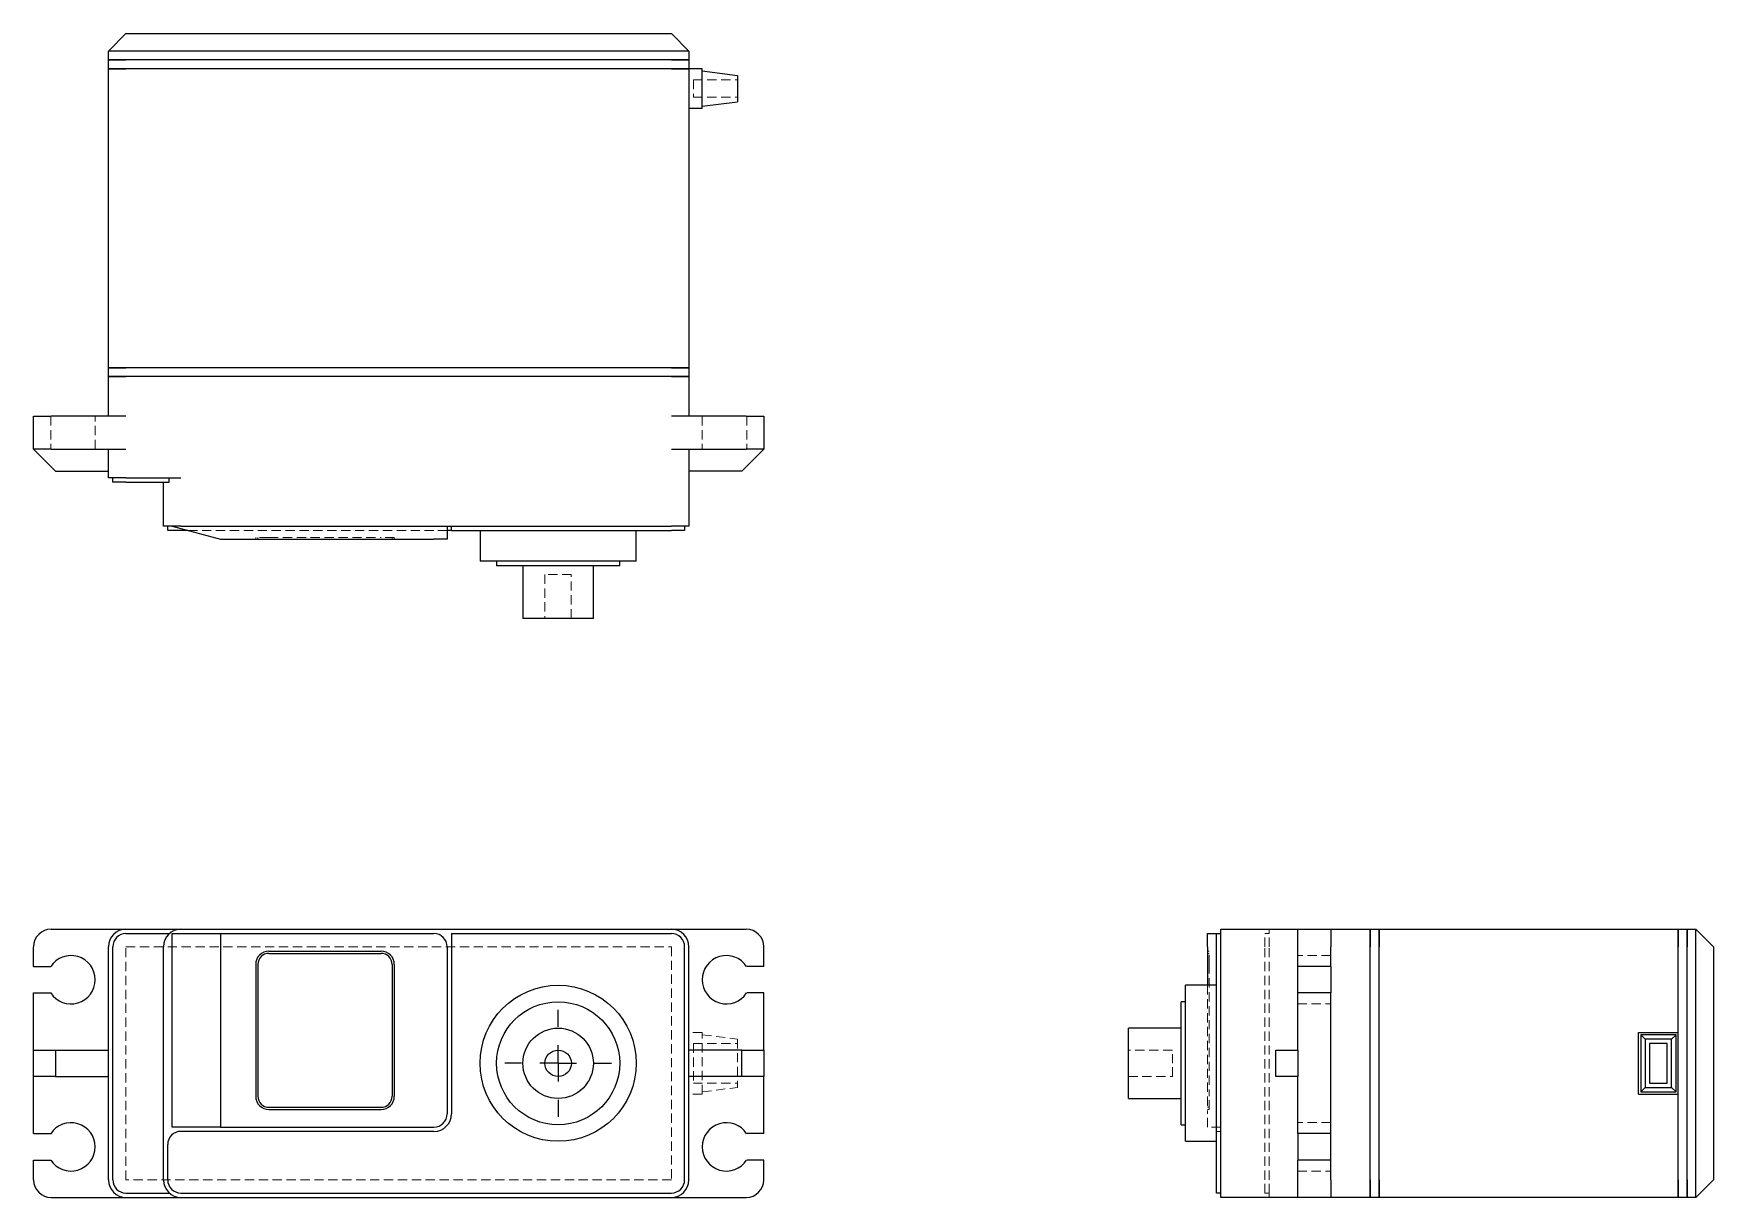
# Model space of a CAD drawing. Header units: millimetres. Extents: x 33 to 263, y 39 to 198.
import ezdxf

# ---------------------------------------------------------------- set-up
doc = ezdxf.new("R2010")
doc.units = ezdxf.units.MM
doc.linetypes.add('HIDDEN', pattern=[1.905, 1.27, -0.635])
doc.layers.add('10', color=7, linetype='Continuous')

# ---------------------------------------------------------------- blocks, each defined once
blk = doc.blocks.new('SW_CENTERMARKSYMBOL_0')
at = {"layer": '10', "color": 0}
for p, q in [((0, 5), (0, 7.32)), ((0, 0), (0, 2.5)), ((-5, 0), (-7.32, 0)), ((0, 0), (-2.5, 0)), ((0, 0), (0, -2.5)), ((0, 0), (2.5, 0)), ((5, 0), (7.32, 0)), ((0, -5), (0, -7.32))]:
    blk.add_line(p, q, dxfattribs=at)

msp = doc.modelspace()

# ---------------------------------------------------------------- linework, layer by layer
at = {"color": 7, "linetype": 'Continuous', "lineweight": 25}
for p, q in [((45.65, 198.06), (43.24, 195.65)), ((45.65, 198.06), (120.35, 198.06)), ((122.76, 195.65), (120.35, 198.06)), ((45.65, 195.65), (43.24, 195.65)), ((43.24, 194.45), (43.24, 195.65)), ((120.35, 195.65), (45.65, 195.65)), ((122.76, 195.65), (120.35, 195.65)), ((122.76, 195.65), (122.76, 194.45)), ((43.24, 193.24), (43.24, 194.45)), ((43.24, 194.45), (45.65, 194.45)), ((45.65, 194.45), (43.24, 194.45)), ((120.35, 194.45), (45.65, 194.45)), ((120.35, 194.45), (45.65, 194.45)), ((120.35, 194.45), (122.76, 194.45)), ((122.76, 194.45), (120.35, 194.45)), ((122.76, 194.45), (122.76, 193.24)), ((43.24, 152.28), (43.24, 193.24)), ((43.24, 193.24), (45.65, 193.24)), ((45.65, 193.24), (43.24, 193.24)), ((120.35, 193.24), (45.65, 193.24)), ((120.35, 193.24), (45.65, 193.24)), ((120.35, 193.24), (122.76, 193.24)), ((122.76, 193.24), (120.35, 193.24)), ((122.76, 193.24), (122.76, 152.28)), ((124.57, 193.24), (122.76, 193.24)), ((124.57, 187.82), (124.57, 193.24)), ((124.57, 192.94), (129.39, 192.34)), ((129.39, 192.34), (129.39, 188.72)), ((124.57, 188.12), (129.39, 188.72)), ((124.57, 187.82), (122.76, 187.82)), ((43.24, 151.07), (43.24, 152.28)), ((43.24, 152.28), (45.65, 152.28)), ((45.65, 152.28), (43.24, 152.28)), ((120.35, 152.28), (45.65, 152.28)), ((120.35, 152.28), (45.65, 152.28)), ((120.35, 152.28), (122.76, 152.28)), ((122.76, 152.28), (120.35, 152.28)), ((122.76, 152.28), (122.76, 151.07)), ((43.24, 145.65), (43.24, 151.07)), ((43.24, 151.07), (45.65, 151.07)), ((45.65, 151.07), (43.24, 151.07)), ((120.35, 151.07), (45.65, 151.07)), ((120.35, 151.07), (45.65, 151.07)), ((120.35, 151.07), (122.76, 151.07)), ((122.76, 151.07), (120.35, 151.07)), ((122.76, 151.07), (122.76, 145.65)), ((33, 141.13), (33, 145.65)), ((33, 145.65), (35.41, 145.65)), ((45.65, 145.65), (35.41, 145.65)), ((130.59, 145.65), (120.35, 145.65)), ((130.59, 145.65), (133, 145.65)), ((133, 145.65), (133, 141.13)), ((35.41, 141.13), (33, 141.13)), ((33, 141.13), (36.01, 138.12)), ((35.41, 141.13), (45.65, 141.13)), ((43.24, 137.22), (43.24, 141.13)), ((120.35, 141.13), (130.59, 141.13)), ((122.76, 141.13), (122.76, 130.59)), ((129.99, 138.12), (133, 141.13)), ((133, 141.13), (130.59, 141.13)), ((36.01, 138.12), (43.24, 138.12)), ((129.99, 138.12), (122.76, 138.12)), ((45.65, 137.22), (43.24, 137.22)), ((43.84, 136.61), (43.84, 137.22)), ((45.65, 136.61), (43.84, 136.61)), ((45.65, 137.22), (53.18, 137.22)), ((45.65, 136.61), (51.59, 136.61)), ((50.77, 130.59), (50.77, 136.61)), ((51.59, 136.61), (51.59, 137.22)), ((53.18, 130.59), (50.77, 130.59)), ((51.37, 129.99), (51.37, 130.59)), ((53.18, 129.99), (51.37, 129.99)), ((51.98, 130.56), (51.98, 130.59)), ((51.98, 130.56), (58.6, 128.78)), ((53.18, 130.59), (120.35, 130.59)), ((54.11, 129.99), (53.18, 129.99)), ((89.63, 130.59), (89.63, 128.78)), ((90.23, 129.99), (89.63, 129.99)), ((90.23, 129.99), (90.23, 130.59)), ((90.23, 129.99), (120.35, 129.99)), ((94.14, 129.99), (94.14, 125.77)), ((115.53, 125.77), (115.53, 129.99)), ((122.76, 130.59), (120.35, 130.59)), ((122.16, 129.99), (120.35, 129.99)), ((122.16, 130.59), (122.16, 129.99)), ((58.6, 128.78), (87.82, 128.78)), ((89.63, 128.78), (87.82, 128.78)), ((115.45, 125.77), (94.14, 125.77)), ((96.4, 125.77), (96.4, 125.17)), ((113.27, 125.17), (96.4, 125.17)), ((100.02, 125.17), (100.02, 117.94)), ((109.66, 117.94), (109.66, 125.17)), ((113.27, 125.17), (113.27, 125.77)), ((115.53, 125.77), (115.45, 125.77)), ((109.66, 117.94), (100.02, 117.94)), ((35.41, 75.37), (45.65, 75.37)), ((45.65, 75.37), (53.18, 75.37)), ((45.65, 74.77), (51.59, 74.77)), ((51.98, 48.27), (51.98, 74.77)), ((51.98, 74.77), (58.6, 74.77)), ((53.18, 75.37), (120.35, 75.37)), ((58.6, 74.77), (58.6, 48.27)), ((58.6, 74.77), (87.82, 74.77)), ((90.23, 74.77), (90.23, 50.07)), ((90.23, 74.77), (120.35, 74.77)), ((120.35, 75.37), (130.59, 75.37)), ((193.78, 74.77), (194.99, 74.77)), ((193.78, 72.96), (193.78, 74.77)), ((194.99, 74.77), (195.59, 74.77)), ((194.99, 72.96), (194.99, 74.77)), ((195.59, 72.96), (195.59, 75.37)), ((195.59, 75.37), (206.13, 75.37)), ((206.13, 75.37), (210.65, 75.37)), ((206.13, 72.96), (206.13, 75.37)), ((210.65, 75.37), (210.65, 72.96)), ((210.65, 75.37), (216.07, 75.37)), ((216.07, 75.37), (216.07, 72.96)), ((216.07, 72.96), (216.07, 75.37)), ((216.07, 75.37), (217.28, 75.37)), ((217.28, 75.37), (217.28, 72.96)), ((217.28, 72.96), (217.28, 75.37)), ((217.28, 75.37), (258.24, 75.37)), ((258.24, 75.37), (258.24, 72.96)), ((258.24, 75.37), (259.45, 75.37)), ((258.24, 72.96), (258.24, 75.37)), ((259.45, 75.37), (259.45, 72.96)), ((259.45, 72.96), (259.45, 75.37)), ((259.45, 75.37), (260.65, 75.37)), ((260.65, 75.37), (263.06, 72.96)), ((260.65, 72.96), (260.65, 75.37)), ((33, 70.25), (33, 72.96)), ((43.24, 41.04), (43.24, 72.96)), ((43.84, 41.04), (43.84, 72.96)), ((50.77, 41.04), (50.77, 72.96)), ((65.23, 72.36), (80.59, 72.36)), ((65.23, 72.06), (80.59, 72.06)), ((89.63, 72.96), (89.63, 50.07)), ((122.16, 41.04), (122.16, 72.96)), ((122.76, 41.04), (122.76, 72.96)), ((133, 70.25), (133, 72.96)), ((193.78, 72.96), (193.78, 67.69)), ((194.99, 41.04), (194.99, 72.96)), ((195.59, 41.04), (195.59, 72.96)), ((206.13, 70.25), (206.13, 72.96)), ((210.65, 70.25), (210.65, 72.96)), ((216.07, 41.04), (216.07, 72.96)), ((216.07, 41.04), (216.07, 72.96)), ((217.28, 41.04), (217.28, 72.96)), ((217.28, 41.04), (217.28, 72.96)), ((258.24, 61.22), (258.24, 72.96)), ((258.24, 61.22), (258.24, 72.96)), ((259.45, 41.04), (259.45, 72.96)), ((259.45, 41.04), (259.45, 72.96)), ((260.65, 41.04), (260.65, 72.96)), ((263.06, 72.96), (263.06, 41.04)), ((33, 70.25), (35.34, 70.25)), ((63.42, 70.55), (63.42, 52.48)), ((63.72, 70.55), (63.72, 52.48)), ((82.1, 70.55), (82.1, 52.48)), ((82.4, 70.55), (82.4, 52.48)), ((133, 70.25), (130.66, 70.25)), ((210.65, 70.25), (206.13, 70.25)), ((206.13, 66.64), (206.13, 70.25)), ((210.65, 70.25), (210.65, 66.64)), ((194.99, 67.69), (190.77, 67.69)), ((190.77, 58.33), (190.77, 67.69)), ((33, 66.64), (35.34, 66.64)), ((33, 58.81), (33, 66.64)), ((133, 66.64), (130.66, 66.64)), ((133, 58.81), (133, 66.64)), ((190.77, 65.43), (190.17, 65.43)), ((190.17, 57), (190.17, 65.43)), ((206.13, 58.81), (206.13, 66.64)), ((210.65, 66.64), (206.13, 66.64)), ((210.65, 47.36), (210.65, 66.64)), ((190.17, 61.82), (182.94, 61.82)), ((182.94, 57), (182.94, 61.82)), ((252.82, 61.22), (258.24, 61.22)), ((252.82, 52.78), (252.82, 61.22)), ((257.94, 60.92), (253.12, 60.92)), ((253.12, 60.92), (253.72, 60.31)), ((253.12, 60.92), (253.12, 53.08)), ((257.34, 60.31), (253.72, 60.31)), ((253.72, 60.31), (253.72, 53.69)), ((257.94, 60.92), (257.34, 60.31)), ((257.34, 53.69), (257.34, 60.31)), ((257.94, 53.08), (257.94, 60.92)), ((258.24, 52.78), (258.24, 61.22)), ((33, 55.19), (33, 58.81)), ((33, 58.81), (36.01, 58.81)), ((36.01, 58.81), (36.01, 55.19)), ((36.01, 58.81), (43.24, 58.81)), ((129.99, 58.81), (122.76, 58.81)), ((129.99, 55.19), (129.99, 58.81)), ((129.99, 58.81), (133, 58.81)), ((133, 58.81), (133, 55.19)), ((190.77, 46.31), (190.77, 58.33)), ((203.12, 55.19), (203.12, 58.81)), ((203.12, 58.81), (206.13, 58.81)), ((206.13, 58.81), (206.13, 55.19)), ((254.33, 59.71), (254.33, 54.29)), ((256.73, 59.71), (254.33, 59.71)), ((256.73, 54.29), (256.73, 59.71)), ((182.94, 52.18), (182.94, 57)), ((190.17, 48.57), (190.17, 57)), ((36.01, 55.19), (33, 55.19)), ((33, 47.36), (33, 55.19)), ((36.01, 55.19), (43.24, 55.19)), ((129.99, 55.19), (122.76, 55.19)), ((133, 55.19), (129.99, 55.19)), ((133, 47.36), (133, 55.19)), ((206.13, 55.19), (203.12, 55.19)), ((206.13, 47.36), (206.13, 55.19)), ((253.12, 53.08), (253.72, 53.69)), ((253.12, 53.08), (257.94, 53.08)), ((253.72, 53.69), (257.34, 53.69)), ((254.33, 54.29), (256.73, 54.29)), ((257.94, 53.08), (257.34, 53.69)), ((65.23, 50.98), (80.59, 50.98)), ((65.23, 50.67), (80.59, 50.67)), ((182.94, 52.18), (190.17, 52.18)), ((252.82, 52.78), (258.24, 52.78)), ((258.24, 41.04), (258.24, 52.78)), ((258.24, 41.04), (258.24, 52.78)), ((190.17, 48.57), (190.77, 48.57)), ((33, 47.36), (35.34, 47.36)), ((58.6, 48.27), (51.98, 48.27)), ((87.82, 47.66), (53.18, 47.66)), ((58.6, 48.27), (87.82, 48.27)), ((133, 47.36), (130.66, 47.36)), ((190.77, 46.31), (194.99, 46.31)), ((210.65, 47.36), (206.13, 47.36)), ((206.13, 47.36), (206.13, 43.75)), ((210.65, 43.75), (210.65, 47.36)), ((33, 41.04), (33, 43.75)), ((33, 43.75), (35.34, 43.75)), ((51.37, 41.04), (51.37, 45.86)), ((133, 43.75), (130.66, 43.75)), ((133, 41.04), (133, 43.75)), ((210.65, 43.75), (206.13, 43.75)), ((206.13, 41.04), (206.13, 43.75)), ((210.65, 41.04), (210.65, 43.75)), ((45.65, 39.23), (51.59, 39.23)), ((53.18, 39.23), (120.35, 39.23)), ((194.99, 39.23), (194.99, 41.04)), ((195.59, 39.23), (194.99, 39.23)), ((195.59, 38.63), (195.59, 41.04)), ((206.13, 38.63), (206.13, 41.04)), ((210.65, 41.04), (210.65, 38.63)), ((216.07, 41.04), (216.07, 38.63)), ((216.07, 38.63), (216.07, 41.04)), ((217.28, 41.04), (217.28, 38.63)), ((217.28, 38.63), (217.28, 41.04)), ((258.24, 41.04), (258.24, 38.63)), ((258.24, 38.63), (258.24, 41.04)), ((259.45, 41.04), (259.45, 38.63)), ((259.45, 38.63), (259.45, 41.04)), ((260.65, 38.63), (263.06, 41.04)), ((260.65, 38.63), (260.65, 41.04)), ((35.41, 38.63), (45.65, 38.63)), ((45.65, 38.63), (53.18, 38.63)), ((53.18, 38.63), (120.35, 38.63)), ((120.35, 38.63), (130.59, 38.63)), ((206.13, 38.63), (195.59, 38.63)), ((210.65, 38.63), (206.13, 38.63)), ((216.07, 38.63), (210.65, 38.63)), ((217.28, 38.63), (216.07, 38.63)), ((258.24, 38.63), (217.28, 38.63)), ((259.45, 38.63), (258.24, 38.63)), ((260.65, 38.63), (259.45, 38.63))]:
    msp.add_line(p, q, dxfattribs=at)
at = {"color": 7, "linetype": 'HIDDEN', "lineweight": 18}
for p, q in [((123.36, 191.73), (129.39, 191.73)), ((123.36, 191.73), (123.36, 189.33)), ((123.36, 189.33), (129.39, 189.33)), ((35.34, 145.65), (35.34, 141.13)), ((41.43, 141.13), (41.43, 145.65)), ((124.57, 145.65), (124.57, 141.13)), ((130.66, 145.65), (130.66, 141.13)), ((87.82, 129.99), (54.11, 129.99)), ((63.42, 129.02), (63.42, 128.78)), ((65.23, 129.02), (63.42, 129.02)), ((63.72, 128.78), (63.72, 129.02)), ((65.23, 129.02), (80.59, 129.02)), ((82.4, 129.02), (80.59, 129.02)), ((82.1, 128.78), (82.1, 129.02)), ((82.4, 128.78), (82.4, 129.02)), ((89.63, 129.99), (87.82, 129.99)), ((106.64, 123.96), (103.03, 123.96)), ((103.03, 123.96), (103.03, 117.94)), ((106.64, 117.94), (106.64, 123.96)), ((195.56, 48.27), (195.56, 74.77)), ((201.61, 74.77), (202.22, 74.77)), ((201.61, 72.96), (201.61, 74.77)), ((202.22, 74.77), (202.22, 75.37)), ((202.22, 72.96), (202.22, 74.77)), ((45.65, 72.96), (120.35, 72.96)), ((45.65, 41.04), (45.65, 72.96)), ((120.35, 72.96), (120.35, 41.04)), ((194.02, 72.36), (193.78, 72.36)), ((193.78, 72.06), (194.02, 72.06)), ((194.02, 70.55), (194.02, 72.36)), ((201.61, 41.04), (201.61, 72.96)), ((202.22, 41.04), (202.22, 72.96)), ((210.65, 71.76), (206.13, 71.76)), ((194.02, 70.55), (194.02, 52.48)), ((193.78, 67.69), (193.78, 50.07)), ((206.13, 65.13), (210.65, 65.13)), ((124.57, 61.22), (122.76, 61.22)), ((124.57, 52.78), (124.57, 61.22)), ((124.57, 60.92), (129.39, 60.31)), ((129.39, 60.31), (129.39, 53.69)), ((123.36, 59.71), (129.39, 59.71)), ((123.36, 59.71), (123.36, 54.29)), ((188.96, 58.81), (182.94, 58.81)), ((188.96, 57), (188.96, 58.81)), ((188.96, 55.19), (188.96, 57)), ((123.36, 54.29), (129.39, 54.29)), ((124.57, 53.08), (129.39, 53.69)), ((182.94, 55.19), (188.96, 55.19)), ((124.57, 52.78), (122.76, 52.78)), ((193.78, 50.98), (194.02, 50.98)), ((193.78, 50.67), (194.02, 50.67)), ((194.02, 50.67), (194.02, 52.48)), ((193.78, 48.27), (193.78, 50.07)), ((210.65, 48.87), (206.13, 48.87)), ((195.59, 48.27), (193.78, 48.27)), ((194.99, 47.66), (195.59, 47.66)), ((206.13, 42.24), (210.65, 42.24)), ((120.35, 41.04), (45.65, 41.04)), ((201.61, 39.23), (201.61, 41.04)), ((202.22, 39.23), (201.61, 39.23)), ((202.22, 39.23), (202.22, 41.04)), ((202.22, 38.63), (202.22, 39.23))]:
    msp.add_line(p, q, dxfattribs=at)
at = {"color": 7, "linetype": 'Continuous', "lineweight": 25}
for radius in [10.69, 8.43, 4.82, 1.81]:
    msp.add_circle((104.84, 57), radius, dxfattribs=at)
for centre, radius, start, end in [((35.41, 72.96), 2.41, 90, 180), ((45.65, 72.96), 2.41, 90, 180), ((45.65, 72.96), 1.81, 90, 180), ((53.18, 72.96), 2.41, 90, 180), ((87.82, 72.96), 1.81, 0, 90), ((120.35, 72.96), 2.41, 0, 90), ((120.35, 72.96), 1.81, 0, 90), ((130.59, 72.96), 2.41, 0, 90), ((38.12, 68.45), 3.31, 213.0557, 146.9443), ((65.23, 70.55), 1.81, 90, 180), ((65.23, 70.55), 1.51, 90, 180), ((80.59, 70.55), 1.81, 0, 90), ((80.59, 70.55), 1.51, 0, 90), ((127.88, 68.45), 3.31, 33.0557, 326.9443), ((65.23, 52.48), 1.81, 180, 270), ((65.23, 52.48), 1.51, 180, 270), ((80.59, 52.48), 1.81, 270, 0), ((80.59, 52.48), 1.51, 270, 0), ((38.12, 45.55), 3.31, 213.0557, 146.9443), ((87.82, 50.07), 1.81, 270, 0), ((87.82, 50.07), 2.41, 270, 0), ((127.88, 45.55), 3.31, 33.0557, 326.9443), ((53.18, 45.86), 1.81, 90, 180), ((35.41, 41.04), 2.41, 180, 270), ((45.65, 41.04), 2.41, 180, 270), ((45.65, 41.04), 1.81, 180, 270), ((53.18, 41.04), 2.41, 180, 270), ((53.18, 41.04), 1.81, 180, 270), ((120.35, 41.04), 1.81, 270, 0), ((120.35, 41.04), 2.41, 270, 0), ((130.59, 41.04), 2.41, 270, 0)]:
    msp.add_arc(centre, radius, start, end, dxfattribs=at)

# ---------------------------------------------------------------- block references
at = {"layer": '10'}
msp.add_blockref('SW_CENTERMARKSYMBOL_0', (104.84, 57), dxfattribs=at)

doc.saveas('drawing.dxf')
